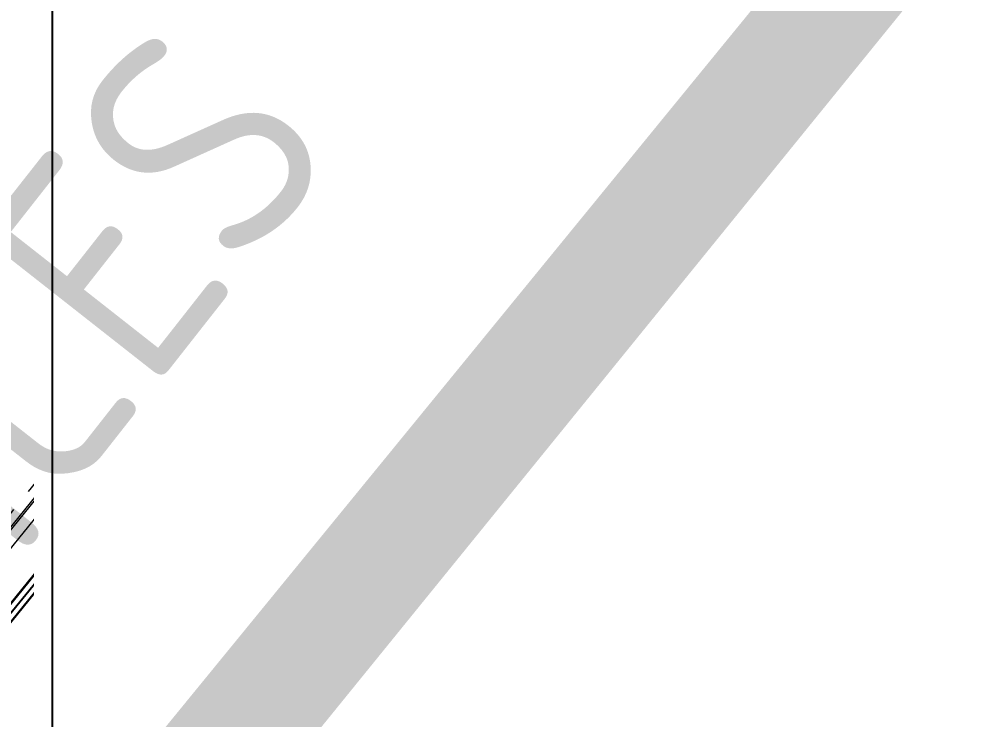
# Model space of a CAD drawing. Header units: metres. Extents: x 507649 to 509016, y 6966950 to 6967777.
# Drawn here: x 507923.213 to 507927.303, y 6967097.366 to 6967100.388 of the extents above; entities that cross this region are included whole.
import ezdxf

# ---------------------------------------------------------------- set-up
doc = ezdxf.new("R2010")
doc.units = ezdxf.units.M
for name, pattern in [('DASHED', [12, 8, -4]), ('Grid Line', [2.1, 1.2, -0.3, 0.3, -0.3]), ('ISO-DATUM', [30, 25, -5])]:
    doc.linetypes.add(name, pattern=pattern)
doc.layers.get('DEFPOINTS').update_dxf_attribs({"color": 11})
for name, color, linetype, lineweight in [('A-GLAZ-CWMG', 252, 'Continuous', 5), ('A-WALL', 252, 'Continuous', 5), ('A-WALL-FNSH', 252, 'Continuous', 5), ('E-ELEC-EQPM', 252, 'Continuous', 5)]:
    doc.layers.add(name, color=color, linetype=linetype, lineweight=lineweight)
for name, color, linetype in [('C_SWD_CATCHMENT', 142, 'Continuous'), ('C_SWD_CATCHMENT_TEXT', 150, 'Continuous'), ('C_WIPEOUT', 7, 'Continuous'), ('CIV_BUILDING FOOTPRINT', 7, 'ISO-DATUM'), ('CIV_BUILDING ROOF', 7, 'DASHED'), ('PAV_FOOTPATH', 2, 'Continuous'), ('SWD_CATCHMENT', 4, 'Continuous'), ('XREF', 7, 'Continuous')]:
    doc.layers.add(name, color=color, linetype=linetype)
doc.layers.add('G-ANNO-TEXT', color=47, linetype='Continuous', lineweight=5, plot=False)
doc.layers.add('S-GRID', color=47, linetype='Continuous', lineweight=5, plot=False)
doc.styles.add('Arial_3', font='ISOCP.shx', dxfattribs={"height": 0.002})
doc.styles.add('ISO', font='ISOCP.SHX')
doc.styles.add('ISOCP', font='isocp.shx')

# ---------------------------------------------------------------- blocks, each defined once
blk = doc.blocks.new('25027_BNP_Skygate Play-Sheet - 000101 - SITE PLAN')
at = {"layer": 'A-GLAZ-CWMG'}
for p, q in [((-2447711.5, 3957595.98), (-2451670.92, 3969094.97)), ((-2451658.24, 3969088.78), (-2447702.06, 3957599.23)), ((-2447698.05, 3957600.61), (-2451652.84, 3969086.15)), ((-2447658.01, 3957614.4), (-2451599.02, 3969059.9)), ((-2451573.6, 3969047.5), (-2447639.1, 3957620.91))]:
    blk.add_line(p, q, dxfattribs=at)
at = {"layer": 'A-WALL'}
for p, q in [((-2458110.9, 3995494.97), (-2445235.06, 3958101.69)), ((-2449280.33, 3969849.73), (-2445201.86, 3958005.25)), ((-2449233.06, 3969866.01), (-2445170.86, 3958068.81)), ((-2452237.8, 3969701.8), (-2447842.62, 3956937.3)), ((-2447304.26, 3960824.4), (-2450240.88, 3969352.98)), ((-2446434.28, 3961123.67), (-2447304.26, 3960824.4)), ((-2446453.2, 3961117.17), (-2446456.49, 3961126.71)), ((-2446437.57, 3961133.21), (-2445294.85, 3957814.59))]:
    blk.add_line(p, q, dxfattribs=at)
at = {"layer": 'A-WALL-FNSH'}
blk.add_line((-2445165.28, 3958080.25), (-2449224.55, 3969868.94), dxfattribs=at)
at = {"layer": 'E-ELEC-EQPM'}
for p, q in [((-2446433.75, 3961134.53), (-2449368.63, 3969642.56)), ((-2449982.29, 3969431.46), (-2447047.41, 3960923.43)), ((-2447047.41, 3960923.43), (-2446433.75, 3961134.53))]:
    blk.add_line(p, q, dxfattribs=at)
at = {"layer": 'S-GRID', "linetype": 'Grid Line'}
blk.add_line((-2442428.69, 3950245.91), (-2471331.49, 4034183.79), dxfattribs=at)
at = {"layer": 'G-ANNO-TEXT', "insert": (-2447309.82, 3966869.39), "char_height": 1000, "width": 8778.4781, "attachment_point": 1, "rotation": 289.8393, "style": 'Arial_3'}
blk.add_mtext('SERVICES', dxfattribs=at)
blk = doc.blocks.new('XE_ARCH')
at = {"xscale": 0.001, "yscale": 0.001, "zscale": 0.001, "rotation": 121.996}
blk.add_blockref('25027_BNP_Skygate Play-Sheet - 000101 - SITE PLAN', (509988.1258, 6971273.7702), dxfattribs=at)
at = {"layer": 'DEFPOINTS'}
blk.add_lwpolyline([(507766.7127, 6967255.4428), (507736.5225, 6967229.2026), (507795.6614, 6967161.1614), (507797.0047, 6967162.3289), (507817.3155, 6967142.7081), (507816.1904, 6967141.3189), (507902.0841, 6967071.7407), (507927.2653, 6967102.8324), (507888.2115, 6967134.4625), (507891.2843, 6967138.2566), (507841.6355, 6967217.752), (507824.7674, 6967203.0956), (507829.2813, 6967190.6909), (507825.6989, 6967187.5773), (507766.7127, 6967255.4428)], dxfattribs=at)
blk = doc.blocks.new('XD_DESIGN_1')
at = {"layer": 'CIV_BUILDING FOOTPRINT'}
blk.add_lwpolyline([(507766.7127, 6967255.4428), (507736.5214, 6967229.2015), (507795.6614, 6967161.1614), (507797.0047, 6967162.3289), (507817.3155, 6967142.7081), (507816.1904, 6967141.3189), (507902.111, 6967071.7319), (507918.7299, 6967092.3733), (507927.2264, 6967102.8642), (507888.2115, 6967134.4625), (507891.2843, 6967138.2566), (507841.6355, 6967217.752), (507824.7674, 6967203.0956), (507829.2813, 6967190.6909), (507825.6989, 6967187.5773), (507766.7127, 6967255.4428)], dxfattribs=at)
at = {"layer": 'CIV_BUILDING ROOF'}
blk.add_lwpolyline([(507927.2652, 6967102.8327), (507902.0905, 6967071.7485)], dxfattribs=at)
at = {"layer": 'PAV_FOOTPATH'}
blk.add_lwpolyline([(507764.4825, 6967258.9268), (507766.2175, 6967256.1499), (507766.5276, 6967255.6535), (507766.7127, 6967255.4428), (507825.6989, 6967187.5773), (507829.2813, 6967190.6909), (507824.7674, 6967203.0956), (507841.6353, 6967217.7523), (507891.2842, 6967138.2569), (507888.2115, 6967134.4625), (507927.2651, 6967102.8326), (507918.7299, 6967092.3733), (507920.8238, 6967090.6774), (507929.3204, 6967101.1683), (507927.2651, 6967102.8326)], dxfattribs=at)
blk = doc.blocks.new('XD_SWD CATCHMENTS_1')
at = {"layer": 'SWD_CATCHMENT', "color": 142, "linetype": 'Continuous', "lineweight": -3, "flags": 128}
blk.add_lwpolyline([(507920.9321, 6967093.0164), (507920.9321, 6967093.0164), (507928.0827, 6967102.1704), (507918.1812, 6967110.2706), (507918.1808, 6967110.2704), (507918.0257, 6967110.3958), (507918.0247, 6967110.3967), (507918.0247, 6967110.3967), (507907.023, 6967119.2973), (507907.0269, 6967119.3023), (507900.7177, 6967124.3984), (507888.2094, 6967108.9393), (507915.5041, 6967086.6214)], close=True, dxfattribs=at)
blk.add_lwpolyline([(507918.0247, 6967110.3967), (507928.0827, 6967102.1704), (507921.7078, 6967094.2396), (507924.399, 6967092.0478), (507924.6961, 6967091.8116), (507924.8384, 6967091.7049), (507929.0926, 6967087.2523), (507934.6603, 6967094.1562), (507934.9732, 6967094.4778), (507935.4918, 6967095.3713), (507936.0104, 6967096.2291), (507936.4212, 6967097.1838), (507936.6425, 6967097.7056), (507936.6334, 6967098.1695), (507936.9573, 6967099.1375), (507937.1061, 6967100.1265), (507937.1674, 6967100.8966), (507937.164, 6967101.6488), (507937.1086, 6967102.6738), (507936.9284, 6967103.6572)], dxfattribs=at)
at = {"layer": 'SWD_CATCHMENT', "color": 142, "linetype": 'Continuous', "lineweight": -3, "insert": (507931.9618, 6967101.361, 3.7626), "char_height": 3, "width": 15.868204, "attachment_point": 5, "rotation": 180, "style": 'ISOCP', "bg_fill": 3, "box_fill_scale": 1.25, "bg_fill_color": 256, "bg_fill_true_color": 13158600, "bg_fill_transparency": 0}
blk.add_mtext('7-2C\\P0.0301 Ha', dxfattribs=at)
at = {"layer": 'C_SWD_CATCHMENT', "const_width": 0.5}
blk.add_lwpolyline([(507900.7177, 6967124.3984), (507928.1588, 6967102.2156), (507915.5041, 6967086.6214), (507888.2094, 6967108.9393)], close=True, dxfattribs=at)
blk.add_lwpolyline([(507936.9284, 6967103.6572), (507937.1086, 6967102.6738), (507937.164, 6967101.6488), (507937.1674, 6967100.8966), (507937.1061, 6967100.1265), (507936.9573, 6967099.1375), (507936.6334, 6967098.1695), (507936.6425, 6967097.7056), (507936.4212, 6967097.1838), (507936.0104, 6967096.2291), (507935.4918, 6967095.3713), (507934.9732, 6967094.4778), (507934.6603, 6967094.1562), (507929.0926, 6967087.2523), (507924.7634, 6967091.754), (507924.6709, 6967091.8278), (507921.6994, 6967094.3106), (507928.1588, 6967102.2156), (507918.0247, 6967110.3967)], dxfattribs=at)
at = {"layer": 'SWD_CATCHMENT', "color": 142, "linetype": 'Continuous', "lineweight": -3}
blk.add_line((507923.3563, 6967106.1113, 3.7626), (507923.3563, 6967096.6107, 3.7626), dxfattribs=at)

msp = doc.modelspace()

# ---------------------------------------------------------------- wipeouts: each hides what was drawn before it
msp.add_wipeout([(507723.8011, 6967241.8088), (507736.9038, 6967250.0059), (507760.7367, 6967264.9088), (507764.6684, 6967265.9652), (507815.2133, 6967293.8595), (507837.4913, 6967302.3745), (507839.8562, 6967300.2761), (507840.8961, 6967298.7998), (507842.0657, 6967296.5908), (507838.8724, 6967292.808), (507837.5645, 6967289.7506), (507837.011, 6967286.3837), (507836.2814, 6967278.3289), (507836.9971, 6967265.9725), (507843.1067, 6967257.9563), (507857.8477, 6967234.3862), (507868.3307, 6967217.5062), (507880.2937, 6967198.5636), (507889.5415, 6967183.5125), (507900.2424, 6967166.4749), (507910.8409, 6967149.644), (507913.3116, 6967147.5395), (507914.126, 6967146.2218), (507912.841, 6967145.3944), (507912.4384, 6967143.4595), (507911.5374, 6967137.3865), (507916.1358, 6967130.3374), (507919.2148, 6967125.4092), (507922.1877, 6967124.4847), (507928.054, 6967123.6868), (507927.7871, 6967121.7258), (507927.7635, 6967120.6986), (507927.9288, 6967120.068), (507928.0898, 6967119.3228), (507928.4899, 6967118.4968), (507930.3483, 6967115.5163), (507935.3955, 6967107.4524), (507936.3601, 6967105.6242), (507936.7066, 6967104.6961), (507936.9284, 6967103.6572), (507937.1086, 6967102.6738), (507937.164, 6967101.6488), (507937.1674, 6967100.8966), (507937.1674, 6967100.1265), (507936.9573, 6967099.1375), (507936.6334, 6967098.1695), (507936.6425, 6967097.7056), (507936.0104, 6967096.2291), (507934.9732, 6967094.4778), (507929.0926, 6967087.2523), (507926.7623, 6967084.378), (507923.3768, 6967080.3025), (507921.7081, 6967078.2108), (507915.3961, 6967070.4518), (507914.6646, 6967069.4629), (507914.151, 6967068.8909), (507913.1452, 6967067.7575), (507911.6268, 6967066.4257), (507910.3719, 6967065.5763), (507908.5712, 6967064.6616), (507906.6586, 6967064.0126), (507905.6724, 6967063.7921), (507903.6656, 6967063.5646), (507902.1503, 6967063.583), (507900.6458, 6967063.7634), (507899.1691, 6967064.1036), (507898.1888, 6967064.3683), (507897.7295, 6967064.6065), (507892.0825, 6967067.6893), (507875.813, 6967077.9131), (507861.1689, 6967088.9836), (507846.1377, 6967100.9508), (507841.0126, 6967105.4407), (507839.9227, 6967106.5719), (507832.2563, 6967113.1121), (507824.4016, 6967120.6225), (507817.9954, 6967127.1233), (507809.3407, 6967136.2305), (507805.3373, 6967140.4458), (507800.5168, 6967145.5216), (507791.2557, 6967155.2731), (507776.507, 6967170.8028), (507760.7081, 6967187.4383), (507754.4396, 6967194.1634), (507747.3302, 6967201.7907), (507740.5842, 6967210.4745), (507730.9155, 6967225.5569), (507725.5641, 6967234.4908), (507724.5634, 6967241.3688)]).dxf.layer = 'C_WIPEOUT'

# ---------------------------------------------------------------- next in the draw order: block references
at = {"layer": 'XREF'}
msp.add_blockref('XE_ARCH', (0, 0), dxfattribs=at)

# ---------------------------------------------------------------- next in the draw order: texts
at = {"layer": 'C_SWD_CATCHMENT_TEXT', "linetype": 'Continuous', "insert": (507929.6089, 6967101.9762), "char_height": 1.75, "attachment_point": 2, "rotation": 122.0139, "style": 'ISO', "bg_fill": 19, "box_fill_scale": 1.3, "bg_fill_color": 256, "bg_fill_transparency": 0}
msp.add_mtext('7-2C\\P0.0301 Ha', dxfattribs=at)

# ---------------------------------------------------------------- next in the draw order: block references
at = {"layer": 'XREF'}
msp.add_blockref('XD_DESIGN_1', (0, 0), dxfattribs=at)

# ---------------------------------------------------------------- next in the draw order: block references
msp.add_blockref('XD_SWD CATCHMENTS_1', (0, 0), dxfattribs=at)

doc.saveas('drawing.dxf')
